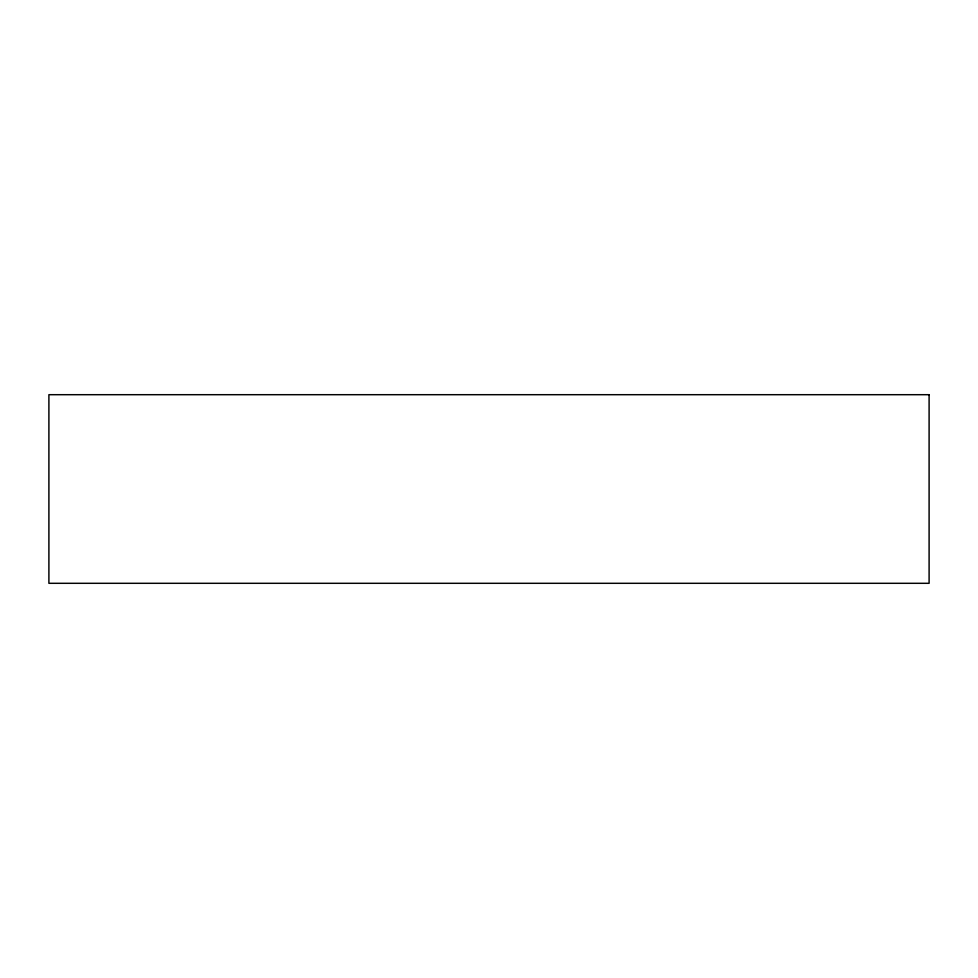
<?xml version="1.0" encoding="UTF-8"?>
<svg xmlns="http://www.w3.org/2000/svg" width="978" height="978" viewBox="0 0 978 978"><rect width="100%" height="100%" fill="white"/><g stroke="black" fill="none" stroke-linecap="round" stroke-linejoin="round"><path stroke-width="1.47" d="M929.1 394.696L48.9 394.696L48.9 583.304L929.1 583.304L929.1 394.696"/></g></svg>
